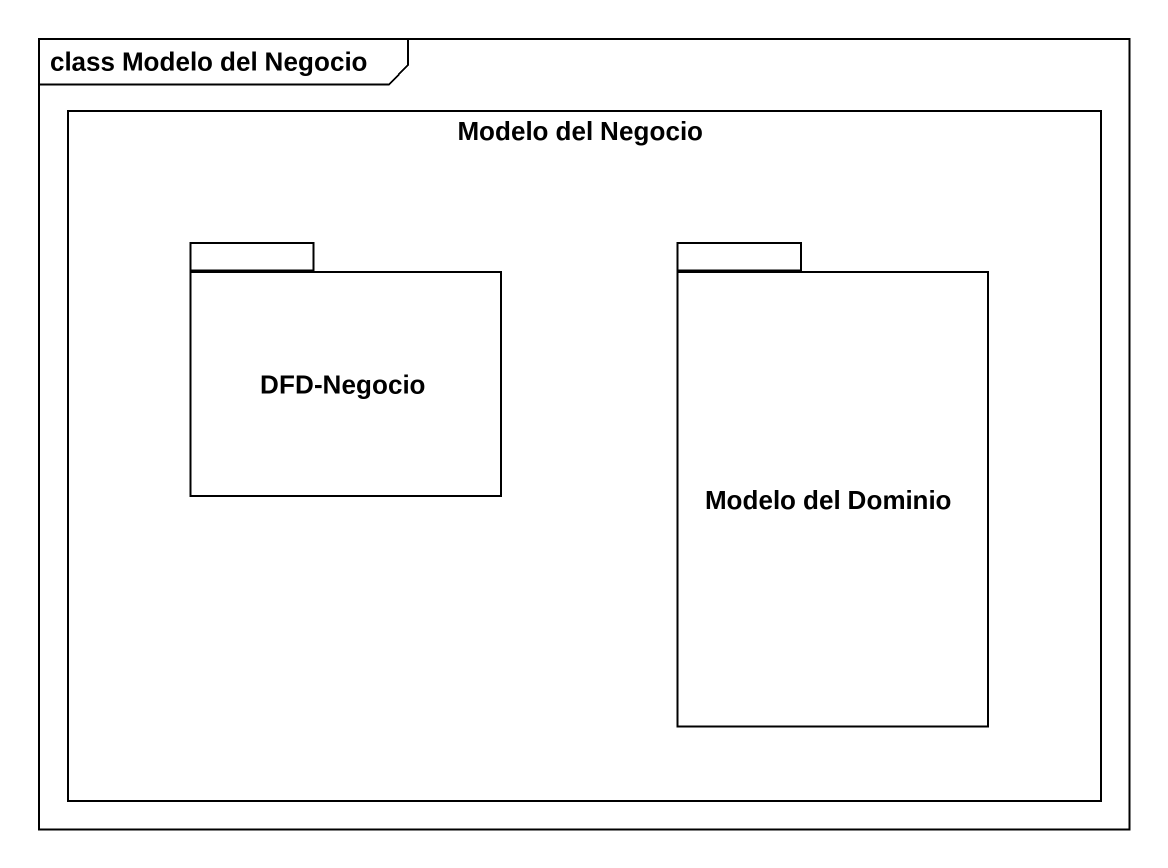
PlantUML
@startuml
mainframe class Modelo del Negocio
rectangle "Modelo del Negocio" as Modelo_del_Negocio {
  package "DFD-Negocio" as DFD_Negocio {
  }
  package "Modelo del Dominio" as Modelo_del_Dominio {
  }
}
@enduml
